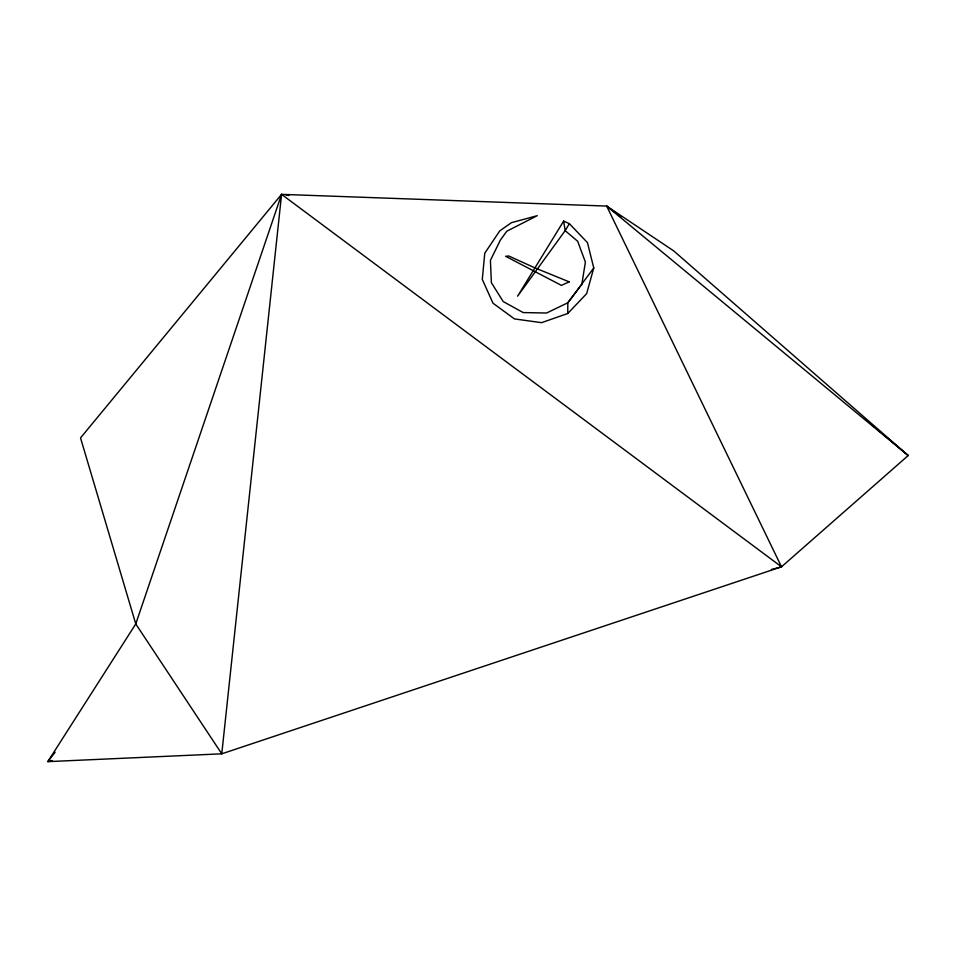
<?xml version="1.0" encoding="UTF-8"?>
<svg xmlns="http://www.w3.org/2000/svg" width="956" height="956" viewBox="0 0 956 956"><rect width="100%" height="100%" fill="white"/><g stroke="black" fill="none" stroke-linecap="round" stroke-linejoin="round"><path stroke-width="1.43" d="M563.646 221.099L565.163 230.659L577.663 241.259L585.383 262.064L581.846 284.326L567.816 302.789L546.569 313.018L523.171 312.564L503.203 301.57L491.372 282.677L490.416 260.391L500.454 239.956L506.8 231.221L537.224 215.686L511.412 222.688L499.785 230.85L484.776 253.197L482.29 279.379L492.997 303.207L514.471 318.922L541.574 322.674L567.745 313.508L567.816 302.789L593.76 267.967L587.45 242.621L569.358 223.656L563.646 221.099L517.59 296.181L565.163 230.659L569.358 223.656M281.578 194.355L221.768 753.818L47.8 761.645L135.764 623.933L281.578 194.355L606.678 206.078L673.693 250.878L908.2 455.534L781.506 566.824L221.768 753.818L135.764 623.933L80.531 437.908L281.578 194.355L781.506 566.824L771.408 569.501M593.76 267.967L586.649 293.659L567.745 313.508M55.137 752.217L47.8 761.645L52.126 760.498M285.999 195.048L288.951 195.502M781.506 566.824L606.678 206.078L614.959 212.387M618.508 215.088L620.886 216.893M606.678 206.078L908.2 455.534L884.324 435.35M871.824 424.787L874.095 426.711M878.648 430.547L880.918 432.471M569.179 281.841L561.411 285.378L505.616 256.292L508.747 255.993L534.942 267.895L569.179 281.841"/></g></svg>
